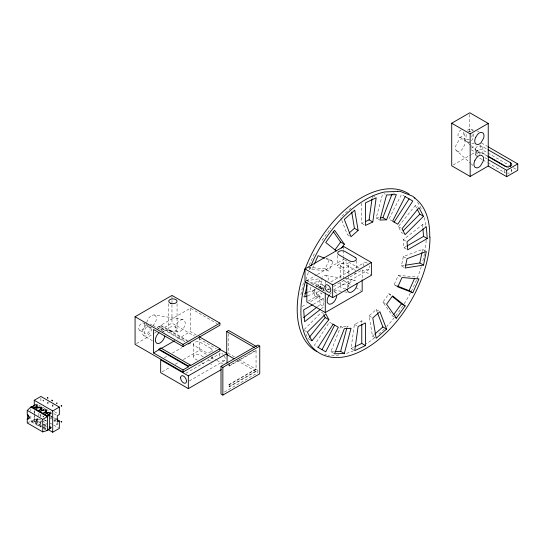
<?xml version="1.0" encoding="UTF-8"?>
<svg xmlns="http://www.w3.org/2000/svg" width="545" height="545" viewBox="0 0 545 545"><rect width="100%" height="100%" fill="white"/><g stroke="black" fill="none" stroke-linecap="round" stroke-linejoin="round"><path stroke-width="0.41" stroke-dasharray="2.73 2.04" d="M328.029 280.443C329.657 276.335 324.548 273.828 321.952 277.173M353.494 349.972L351.034 348.548L354.434 324.336L361.764 320.841L364.224 322.265M372.14 198.135L372.494 195.628M300.915 294.831L303.701 281.213M318.641 288.21L320.181 287.631L322.088 278.325M322.333 290.335L323.873 289.763L324.186 288.21M325.14 283.557L325.781 280.45M403.899 267.282L401.44 265.858L403.341 256.552L422.613 249.351L425.073 250.768M422.123 251.749L422.613 249.351M346.892 327.858L347.322 326.244L351.014 328.369M378.666 219.363L376.207 217.939L382.897 192.841M146.68 322.436C147.572 318.989 150.113 315.16 153.963 314.867L182.807 319.493C188.577 322.109 183.025 331.83 177.84 331.953L158.057 328.778M347.281 287.746C347.642 283.843 353.984 276.928 356.873 282.208M333.942 353.494L330.87 351.716L340.652 326.503L347.322 326.244M309.281 265.02L314.431 253.554M308.865 267.663L311.938 269.441L314.002 264.856M308.252 267.309L325.202 268.821L329.418 259.427L326.264 258.187M311.938 269.441L328.887 270.954L333.111 261.552L329.418 259.427M397.796 286.888L394.11 284.756L398.327 275.354L415.276 276.874L418.349 278.645M52.749 406.154C52.197 403.906 51.659 407.851 53.955 405.48M319.724 279.892C316.795 283.577 318.43 289.715 324.05 288.543M322.047 240.365L330.87 228.137M393.885 316.754L392.659 316.046L382.876 302.121L388.905 293.769L390.745 294.831M403.28 233.573L401.44 232.511L398.327 226.604L415.276 205.52L417.736 206.943M152.764 325.706C155.57 323.417 158.786 316.509 153.963 314.867M304.294 329.425L321.496 312.265M43.464 400.888C42.646 398.027 42.571 403 44.731 400.153M48.818 401.917C45.814 402.639 48.573 404.996 49.977 402.455M48.076 403.545L47.558 402.646M43.464 416.857C42.708 414.03 42.53 418.955 44.731 416.128M58.043 423.213C55.447 423.247 57.232 426.347 58.567 424.119M57.3 424.848L56.775 423.942M351.034 208.02L340.632 217.244L341.545 219.615M349.781 236.033L347.322 234.616L348.507 233.567M374.953 337.58L372.494 336.163L369.094 315.868L376.207 309.567L378.666 310.984M372.494 336.163L374.326 334.535M317.524 306.637L320.181 304.56L319.54 296.466L310.119 301.91M406.447 249.133L403.988 247.716L403.341 239.616L422.613 224.567L425.686 226.345M321.216 308.77L323.873 306.692L323.233 298.599L319.54 296.466M156.967 327.511L159.038 326.319L184.966 341.272M188.25 341.674L160.898 325.883L160.898 325.242L190.409 308.204L217.046 323.58M159.038 326.319L159.038 326.959L160.898 325.883M471.18 148.186L475.329 145.787M136.523 343.575L153.881 333.554M154.603 333.138L156.054 332.3M160.394 329.793L171.968 323.11L194.49 336.115M453.174 164.971L470.662 154.875M471.391 154.453L480.86 148.983L509.793 165.687M52.163 405.31L53.43 404.574M27.25 422.954L34.165 419.602L40.991 423.54L38.225 425.141L38.225 425.781L35.459 424.18L35.459 423.54L39.056 421.469L39.976 422L41.638 421.04M36.29 420.508L37.946 419.548L37.946 418.907L37.026 418.376L31.767 421.414L31.767 422.055L33.613 423.118L37.21 421.04L37.21 420.399L36.29 419.868L36.29 420.508L37.21 421.04M31.767 422.055L37.026 419.016L37.946 419.548M36.29 419.868L37.946 418.907M34.26 414.2L34.26 421.571L39.574 418.506M177.452 339.113L190.409 331.632L196.888 335.373M37.21 420.399L33.613 422.477L33.613 423.118M35.459 424.18L39.056 422.103L39.976 422.641L41.638 421.68M50.719 416.796L51.979 416.06M50.603 418.063L52.504 416.966M38.225 425.781L41.822 423.703M41.454 425.407L40.071 426.204L40.071 426.844L41.454 427.641M40.071 426.844L41.509 426.013M44.588 424.664L46.25 423.703L46.25 424.344L44.588 425.298L43.668 424.766L43.668 424.126L44.588 424.664L44.588 425.298M54.064 420.188L56.591 418.724M42.837 427.805L46.434 425.727L45.508 425.195L45.508 425.829L46.434 426.367L43.552 428.029M53.955 421.455L55.849 420.358M164.317 357.772L167.24 356.083M172.356 353.133L181.86 347.642M46.066 428.07L44.683 428.867L44.683 429.508L46.121 428.677M306.454 280.825L316.686 274.918M317.415 274.496L343.725 259.304M162.131 371.813L170.169 367.173M175.286 364.224L178.208 362.534M183.324 359.577L199.402 350.299L207.407 354.918M330.89 281.915L364.51 262.506M308.279 301.065L322.027 293.128A6.785 3.917 -60 0 1 315.616 296.487A6.785 3.917 -60 0 1 315.337 289.17M327.463 289.988L329.65 288.727M333.595 286.452L362.166 269.952L362.166 278.965M185.838 373.332L220.187 353.501M302.148 306.508L306.494 304.001M403.988 247.716L406.161 246.456M333.601 289.988L368.679 269.734A4.176 2.412 60 0 0 369.149 265.892M313.082 304.457L323.233 298.599M189.278 380.982L224.356 360.729M228.941 363.672L228.941 365.804L255.687 350.36L256.055 350.578L256.055 369.319L229.309 384.763L228.941 384.545L228.941 386.678L229.309 386.889L257.901 370.382L257.901 372.726L223.906 392.352M228.941 365.804L229.309 366.015L256.055 350.578M228.941 384.545L255.687 369.108L255.687 371.234L228.941 386.678M361.764 203.251L361.764 223.334L364.694 221.938M351.034 348.548L354.1 347.09M323.233 287.317L320.753 288.012M307.85 292.243L315.555 289.361M307.687 295.812L319.247 291.486M306.208 280.818L320.419 278.584M401.44 265.858L404.785 265.333M309.894 282.944L323.267 280.845M182.807 319.493C177.622 319.615 172.063 329.344 177.84 331.953M146.68 325.304L147.968 327.041L150.188 327.191M376.207 217.939L379.538 217.809M330.87 351.716L334.119 351.593M461.302 129.812A4.047 2.337 -60 0 0 459.789 130.936L458.195 133.77A4.462 2.575 -60 0 0 458.209 136.468C460.096 139.111 463.25 135.412 463.659 133.293A4.462 2.575 -60 0 0 463.856 131.372M325.719 275.552L341.374 278.066M344.672 278.59L354.563 280.178M327.347 289.068L329.814 289.47M333.935 290.131L341.354 291.316M344.651 291.847L347.124 292.243M148.996 327.327L152.293 327.858M470.941 129.465L474.15 130.33M477.366 131.188L478.966 131.618M467.998 131.107L470.26 131.713M459.142 137.367L467.903 139.718M467.222 141.966L474.232 143.839M394.11 284.756L396.474 285.682M326.005 258.773L333.111 261.552M481.582 143.015L487.373 146.353M482.087 159.487L476.984 156.544L476.984 150.154A4.176 2.412 0 0 1 476.984 146.748A4.176 2.412 0 0 1 482.89 146.748L487.257 149.269M513.41 167.778L516.306 169.447M476.323 156.047A4.176 2.412 0 0 1 477.4 152.934A4.176 2.412 0 0 1 482.89 153.138L487.257 155.659M507.647 167.431L509.827 168.691M476.984 150.154L487.182 156.04M471.214 149.807L479.723 154.719M484.689 157.587L486.821 158.813M482.809 159.91L487.182 162.43M487.904 162.853L504.65 172.52A4.176 2.412 0 0 0 505.515 172.901M405.173 196.629L401.481 194.504L388.905 219.076L391.978 220.848M393.272 192.821L394.505 193.529M384.13 193.55L385.356 194.265M373.72 196.343L374.953 197.052M398.327 226.604L401.399 228.375M403.341 239.616L405.8 241.04M361.764 223.334L365.45 225.466M403.341 256.552L406.42 258.323M398.327 275.354L402.019 277.487M344.433 259.713L360.749 269.135M361.928 269.816L371.39 275.279M349.256 273.576L338.929 267.609A4.176 2.412 0 0 1 338.929 264.202A4.176 2.412 0 0 1 344.828 264.202L355.156 270.17A4.176 2.412 0 0 1 355.824 270.667M325.202 268.821L328.887 270.954M382.876 302.121L385.335 303.545M343.725 280.6L351.525 285.11M355.783 287.569L360.749 290.43M322.402 284.742L323.832 285.566M324.548 285.982L328.853 288.469M333.874 291.364L335.311 292.195M315.562 283.802L321.094 286.997M320.181 287.631L323.873 289.763M369.094 315.868L372.167 317.646M306.835 280.6L325.276 291.255M310.916 287.188A4.176 2.412 -60 0 0 311.386 291.03L316.918 294.225A4.176 2.412 -60 0 0 320.48 292.713M315.616 296.487L324.221 301.453M320.181 304.56L323.873 306.692M354.434 324.336L358.119 326.469M303.374 296.255L304.601 296.964M340.652 326.503L343.112 327.92M332.021 323.607L329.418 322.102L314.431 345.285L317.503 347.056M304.314 330.372L306.774 331.789M310.098 339.726L308.252 338.663L305.977 334.337M234.439 356.839L228.573 353.453L228.573 333.738M238.839 359.38L257.901 370.382M236.864 360.368L256.055 371.452M198.85 338.636L216.29 348.705M160.898 325.242L187.534 340.618M188.972 342.09L190.409 342.921M159.038 326.959L184.966 341.906M211.051 357.023L216.147 359.966M216.876 360.388L222.701 363.747M163.555 331.51L150.638 324.057A6.785 3.917 -60 0 1 151.401 324.759M203.258 356.784L200.506 355.197A4.176 2.412 0 0 0 194.606 355.197A4.176 2.412 0 0 0 194.606 358.603L197.358 360.191M208.081 359.571L210.833 361.158M145.188 323.921L143.805 323.117A4.176 2.412 -60 0 0 138.941 327.17A4.176 2.412 -60 0 0 141.972 329.977A4.176 2.412 -60 0 0 144.275 323.553M145.876 324.316L149.337 326.312A4.176 2.412 -60 0 1 148.015 332.777A4.176 2.412 -60 0 1 144.398 330.692A4.176 2.412 -60 0 1 149.337 326.312M201.493 362.582L204.934 364.564M139.629 330.345L145.161 333.54M146.006 325.297A6.785 3.917 -60 0 0 143.86 335.802L152.464 340.768M54.377 411.679L57.927 413.723M38.872 405.064L40.289 405.889M43.13 407.524L45.255 408.75M45.964 409.166L50.222 411.618M53.771 413.669L56.605 415.304M50.12 415.61L52.96 417.245M53.669 417.654L55.794 418.887M50.222 418.008L53.056 419.65M53.771 420.059L57.314 422.103M44.445 419.786L46.577 421.012M50.12 423.063L52.96 424.705M53.669 425.114L58.635 427.982M44.261 419.895L46.393 421.121M38.872 418.907L41.706 420.549M42.415 420.958L46.672 423.417M42.837 424.609L45.603 426.204M34.26 421.571L42.769 426.49M43.484 426.899L46.318 428.534M41.454 427.001L30.847 420.883L30.847 414.364M43.45 428.159L45.909 429.576M470.478 145.154L464.115 139.513L462.146 138.839A6.574 3.795 -60 0 0 458.481 140.957L455.886 145.563A7.249 4.183 -60 0 0 455.886 149.95L470.498 163.289M456.512 150.883L458.481 151.551A6.574 3.795 -60 0 0 462.146 149.432L464.742 144.834A7.249 4.183 -60 0 0 464.742 140.447L464.115 139.513M388.905 293.769L390.888 295.356M471.112 145.713L481.93 155.305M471.139 163.854L473.68 166.109M415.276 205.52L416.796 208.401M322.477 312.408L323.641 314.622M341.844 220.405L347.322 234.616M376.207 309.567L377.12 311.938M422.613 224.567L422.886 227.953M511.782 169.222L511.782 170.817M504.65 170.122L504.65 172.52M482.89 146.748L482.89 153.138M480.86 144.99L480.86 148.983M475.765 148.451L475.765 154.841M469.79 114.464L469.79 132.142M361.764 320.841L361.764 322.517M356.382 260.687L356.382 269.475M348.82 265.163L348.82 275.811M348.82 276.628L348.82 286.459M343.725 246.524L343.725 249.719M343.725 250.516L343.725 256.109M343.725 256.906L343.725 278.965M340.475 265.163L340.475 279.088M340.475 282.365L340.475 286.459M337.702 255.523L337.702 265.906M229.309 363.89L229.309 366.015M229.309 384.763L229.309 386.889M212.059 350.081L212.059 351.682M212.059 356.471L212.059 362.064M199.402 337.519L199.402 350.299M193.38 344.12L193.38 356.9M190.409 308.204L190.409 331.632M177.064 303.797L177.064 328.969M171.968 296.262L171.968 299.621M171.968 300.459L171.968 303.817M171.968 304.655L171.968 323.11M168.712 303.797L168.712 328.969M40.902 398.095L40.902 402.237M40.902 414.425L40.902 416.911M40.902 422.532L40.902 423.172M40.712 414.568L40.712 416.21M39.976 422L39.976 422.641M39.056 421.469L39.056 422.103M38.872 413.178L38.872 417.272M37.026 418.376L37.026 419.016M34.26 410.923L34.26 413.382M34.165 410.644L34.165 415.528M34.165 416.346L34.165 419.602M30.847 408.668L30.847 411.107M417.504 202.304A91.294 52.708 -60 0 1 421.885 210.234M424.337 217.632A91.294 52.708 -60 0 1 425.904 226.577M426.156 240.27A91.294 52.708 -60 0 1 424.63 252.751M424.473 253.602A91.294 52.708 -60 0 1 422.389 262.697M421.244 266.73A91.294 52.708 -60 0 1 403.266 305.234M402.803 305.943A91.294 52.708 -60 0 1 394.88 316.958M394.362 317.612A91.294 52.708 -60 0 1 386.657 326.503M384.314 328.921A91.294 52.708 -60 0 1 377.733 335.1M374.551 337.771A91.294 52.708 -60 0 1 366.165 343.922M353.535 350.776A91.294 52.708 -60 0 1 344.059 353.998M338.997 354.993A91.294 52.708 -60 0 1 328.022 355.122M326.407 354.877A91.294 52.708 -60 0 1 324.766 354.543M305.977 279.578A91.294 52.708 -60 0 1 309.001 270.654M309.308 269.85A91.294 52.708 -60 0 1 310.248 267.438M224.356 355.905A4.176 2.412 60 0 1 224.615 360.538A4.176 2.412 60 0 1 220.793 359.209M219.424 356.348A4.176 2.412 60 0 1 223.034 354.264M211.501 364.067A4.176 2.412 0 0 1 210.833 364.564M162.56 331.203A6.785 3.917 -60 0 1 164.317 332.218M151.885 328.69A6.785 3.917 -60 0 1 143.86 335.802M368.679 269.734A4.176 2.412 60 0 1 365.123 268.222M364.04 266.348A4.176 2.412 60 0 1 364.251 262.697A4.176 2.412 60 0 1 367.357 263.269M355.824 273.072A4.176 2.412 0 0 1 354.298 273.958M318.246 287.76A4.176 2.412 -60 0 1 321.857 289.851M316.918 294.225A4.176 2.412 -60 0 1 316.454 290.383M312.707 284.565A4.176 2.412 -60 0 1 316.325 286.656M314.949 289.518A4.176 2.412 -60 0 1 311.386 291.03M334.317 291.888A6.785 3.917 -60 0 1 336.551 293.959M329.521 294.654A6.785 3.917 -60 0 1 331.919 292.529M316.611 287.201A6.785 3.917 -60 0 1 323.641 286.507M323.805 287.842A6.785 3.917 -60 0 1 323.158 290.982M345.728 288.789A4.176 2.412 0 0 1 340.489 286.67A4.176 2.412 0 0 1 345.012 284.061A4.176 2.412 0 0 1 348.677 287.086M469.49 131.618A4.176 2.95 -75 0 1 470.948 132.081M472.106 134.499A4.176 2.95 -75 0 1 471.486 137.626M469.463 139.636A4.176 2.95 -75 0 1 466.431 138.341A4.176 2.95 -75 0 1 466.67 133.804M467.297 130.282A6.52 4.612 -75 0 1 472.883 131.025M473.809 133.838A6.52 4.612 -75 0 1 470.866 141.148M469.661 141.843A6.52 4.612 -75 0 1 464.933 139.799A6.52 4.612 -75 0 1 465.328 132.708M511.224 169.611A4.176 2.412 0 0 1 507.606 173.228M210.833 348.378L200.506 342.417A4.176 2.412 0 0 0 194.606 342.417A4.176 2.412 0 0 0 194.606 345.823L204.934 351.791A4.176 2.412 0 0 0 210.833 351.791A4.176 2.412 0 0 0 210.833 348.378M169.938 330.672A4.176 2.412 0 0 0 176.921 329.596A4.176 2.412 0 0 0 171.811 326.646A4.176 2.412 0 0 0 169.938 330.672M341.695 266.866A4.176 2.412 0 0 0 348.677 265.783A4.176 2.412 0 0 0 343.568 262.833A4.176 2.412 0 0 0 341.695 266.866"/><path stroke-width="0.82" d="M357.043 283.543C358.038 288.523 348.541 297.148 347.117 289.279M56.482 402.987L57.171 403.177L56.762 403.559M365.429 221.59L369.094 219.846L372.024 198.973M372.787 221.972L376.179 197.76L365.45 202.869L365.45 225.466L372.787 221.972L369.094 219.846M307.06 284.94L304.601 296.964L306.91 296.099M405.616 265.204L419.827 262.969L421.959 252.553M423.519 265.102L426.306 251.477L407.033 258.677L405.126 267.99L423.519 265.102L419.827 262.969M334.937 351.559L340.632 351.341L346.675 328.669M344.317 353.467L351.014 328.369L344.345 328.628L334.555 353.848L344.317 353.467L340.632 351.341M380.376 217.775L382.876 217.68L392.046 194.04M386.562 219.812L396.344 194.592L386.589 194.974L379.892 220.071L386.562 219.812L382.876 217.68M397.584 191.404L397.734 191.029M314.342 264.093L318.116 255.687L324.432 258.16M412.79 292.754L397.796 286.888L402.019 277.487L418.962 278.999L412.79 292.754L409.097 290.628L414.588 278.4M47.272 397.564C47.885 396.855 48.362 398.974 47.449 398.143M322.047 349.679L334.623 325.106M405.173 196.629L392.591 221.202L397.796 224.206L412.79 201.03L404.942 196.5M394.11 222.081L409.097 198.898M318.116 347.41L333.111 324.234M429.712 237.123A84.025 48.512 -60 0 0 414.684 198.094L414.909 197.753M335.086 249.767L340.652 242.055L333.315 231.618M341.558 248.043L344.345 244.187L334.555 230.269L325.733 242.491L336.326 250.959M393.64 314.683L401.481 303.817L405.173 305.949L396.344 318.171L395.118 317.463M309.308 337.341L325.202 317.578L324.03 315.364M311.938 340.788L328.887 319.711L325.781 313.804L307.387 332.143L311.938 340.788L310.711 340.08M403.218 230.733L419.827 214.165L417.17 209.123M423.519 216.297L405.126 234.636L402.019 228.737L418.962 207.652L423.519 216.297L419.827 214.165M49.288 414.493L49.663 414.704L49.663 428.547L47.449 430.461L42.742 431.899L27.25 422.954L27.25 418.696A2.48 1.431 60 0 0 29.001 417.688A2.48 1.431 60 0 0 27.25 414.65L27.25 410.392L30.847 407.033L34.165 405.759M349.1 233.042L354.434 228.314L351.716 212.08M358.119 230.44L351.014 236.741L344.317 219.376L354.72 210.152L358.119 230.44L354.434 228.314M374.94 333.99L382.897 326.939L377.419 312.728M386.589 329.064L376.179 338.288L372.787 318.001L379.892 311.699L386.589 329.064L382.897 326.939M49.663 414.704L47.449 416.618L42.742 419.337L27.25 410.392M303.572 317.537L316.863 307.155M320.549 309.288L304.601 321.741L303.66 309.894L312.36 304.873M27.25 414.65L27.407 414.527A2.48 1.431 60 0 1 29.164 417.565A2.48 1.431 60 0 1 27.407 418.574L27.25 418.696M488.238 166.027L470.165 176.457L451.716 165.809L451.716 123.218L469.79 112.781L488.238 123.429L488.238 166.027L506.68 176.675L517.75 170.285L517.75 163.895L488.095 146.775M199.048 336.619L219.921 348.671L219.921 350.803L183.031 372.099L135.078 344.413L135.078 316.72L171.968 295.424L219.921 323.11L219.921 325.242L190.409 342.28L190.409 342.921L188.563 343.984L188.563 343.343L183.031 346.538L153.52 329.5L153.52 352.928L183.031 369.966L188.563 366.771L188.563 366.138L159.051 349.1L159.051 349.733L188.563 366.771M451.716 123.218L470.165 133.866L488.238 123.429M34.26 406.011L34.26 400.275L40.902 396.44L59.344 407.088L59.344 414.547L57.314 415.712L57.314 422.103L59.344 420.931L59.344 428.39L52.702 432.219L48.451 429.767M31.767 407.571L31.767 406.931L36.372 404.274M36.29 406.025L36.29 405.385L37.394 404.744M33.613 407.994L37.21 405.916L37.21 406.556L33.613 408.634L33.613 407.994L31.767 406.931M35.459 409.697L35.459 409.057L39.056 406.986L39.976 407.517L41.086 406.877M42.006 408.048L40.902 408.689L40.902 408.048L42.006 407.408M38.225 410.657L41.822 408.58L41.822 409.22L38.225 411.298L38.225 410.657L35.459 409.057M40.071 412.361L40.071 411.72L43.668 409.642L44.588 410.181L45.698 409.54M46.618 410.712L45.508 411.352L45.508 410.712L46.618 410.072M42.837 413.321L46.434 411.243L46.434 411.884L42.837 413.962L42.837 413.321L40.071 411.72M44.683 415.024L44.683 414.384L48.28 412.306L49.2 412.838L50.304 412.204M159.051 349.1L160.898 348.03L190.409 365.068L190.409 365.709L219.921 348.671M34.26 400.275L52.702 410.923L59.344 407.088M153.52 352.928L159.051 349.733M174.577 340.775L160.898 348.671L160.898 348.03M44.683 414.384L46.523 415.447L51.128 412.797M51.162 413.41L46.523 416.087L46.523 415.447M304.989 268.889L343.725 246.524L371.39 262.499L371.39 275.279L332.654 297.638L304.989 281.67L304.989 268.889L332.654 284.865L371.39 262.499M135.078 316.72L183.031 344.413L219.921 323.11M49.2 427.321L50.304 426.687M51.162 427.26L49.288 428.336L49.663 428.547M46.523 430.57L51.128 427.914M233.969 358.699L226.727 354.516L226.727 331.517L228.573 330.447L256.436 346.531M488.238 159.637L506.68 170.285L517.75 163.895M188.563 366.138L190.409 365.068M406.883 246.04L423.554 236.414L427.246 238.547L407.674 249.842L407.033 241.748L426.306 226.7L427.246 238.547M221.222 369.646L188.332 388.633L160.666 372.657L160.666 359.884L188.332 375.852L227.067 353.494L219.785 349.291M430.012 236.946L429.957 240.018A91.294 52.708 -60 0 1 351.975 354.904A91.294 52.708 -60 0 1 305.5 281.2M221.011 366.335L257.901 345.04L259.747 346.102L259.747 373.788L222.857 395.091L221.011 394.021L221.011 366.335L222.857 367.398L259.747 346.102M306.835 282.242L306.835 301.903L325.276 312.551L362.166 291.255L362.166 279.783M354.863 346.729L361.764 343.439L365.45 345.571L365.45 322.974L358.119 326.469L354.72 350.68L365.45 345.571M304.764 293.394L307.08 292.529M56.953 419.643L56.953 418.819M397.264 285.989L409.097 290.628M487.986 149.691L510.556 162.723L510.556 166.715M487.986 156.081L506.918 167.008M487.904 156.463L504.65 166.13A4.176 2.412 0 0 0 510.556 166.13A4.176 2.412 0 0 0 510.556 162.723M340.652 242.055L344.345 244.187M325.202 317.578L328.887 319.711M332.675 323.982L338.316 327.238L325.733 351.811L317.892 347.281M226.727 331.517L254.236 347.397M36.29 405.385L37.21 405.916M40.902 408.048L41.822 408.58M45.508 410.712L46.434 411.243M40.998 409.493L43.13 410.719M45.255 411.945L47.381 413.178M36.379 407.033L38.225 408.103M40.991 409.697L42.837 410.767M45.603 412.361L47.449 413.423M57.218 419.705L59.344 420.931M30.847 407.033L47.449 416.618L47.449 430.461M405.173 305.949L392.591 295.901L386.562 304.253L396.344 318.171M392.216 296.412L401.481 303.817M414.684 198.094L412.919 196.295L399.982 191.302L384.688 191.956A91.294 52.708 -60 0 0 310.902 265.844M61.278 406.127C62.423 406.992 61.306 404.492 61.108 405.773M422.947 228.798L423.554 236.414M506.68 170.285L506.68 176.675M470.165 133.866L470.165 176.457M361.764 324.193L361.764 343.439M332.654 284.865L332.654 297.638M325.276 292.89L325.276 312.551M227.067 354.291L227.067 363.072M222.857 367.398L222.857 395.091M188.332 375.852L188.332 388.633M183.031 344.413L183.031 346.538M183.031 369.966L183.031 372.099M52.702 410.923L52.702 432.219M48.28 412.306L48.28 412.947M43.668 409.642L43.668 410.283M42.742 419.337L42.742 431.899M39.976 407.517L39.976 408.157M39.056 406.986L39.056 407.619M27.407 414.527L27.407 418.574M316.352 351.293A91.294 52.708 -60 0 1 316.931 244.337A91.294 52.708 -60 0 1 409.234 194.163M164.794 336.142A6.785 3.917 -60 0 1 156.769 343.255A6.785 3.917 -60 0 1 158.922 332.75M336.715 295.301A6.785 3.917 -60 0 1 329.705 304.26A6.785 3.917 -60 0 1 329.166 295.118M51.884 400.228C52.17 402.04 53.151 399.826 51.884 400.228M61.108 421.523C61.394 423.342 62.368 421.121 61.108 421.523M475.717 137.231L475.111 138.825A6.969 4.026 -60 0 0 475.111 143.042L475.717 143.941L477.611 144.582A6.315 3.645 -60 0 0 481.14 142.545L483.633 138.123A6.969 4.026 -60 0 0 483.633 133.906L483.034 133.007L481.14 132.36A6.315 3.645 -60 0 0 477.611 134.397L475.717 137.231M474.954 160.257L474.327 161.919A7.249 4.183 -60 0 0 474.327 166.307L474.954 167.24L476.923 167.908A6.574 3.795 -60 0 0 480.595 165.789L483.19 161.191A7.249 4.183 -60 0 0 483.19 156.803L481.678 155.318L480.595 155.196A6.574 3.795 -60 0 0 476.923 157.314L474.954 160.257M355.156 257.39L344.828 251.422A4.176 2.412 0 0 0 338.929 251.422A4.176 2.412 0 0 0 338.929 254.835L349.256 260.796A4.176 2.412 0 0 0 355.156 260.796A4.176 2.412 0 0 0 355.156 257.39M180.586 377.774A4.176 2.412 60 0 0 185.014 383.278A4.176 2.412 60 0 0 185.014 377.378A4.176 2.412 60 0 0 180.586 377.774M170.803 303.367A4.176 2.412 0 0 0 177.064 301.283A4.176 2.412 0 0 0 170.803 299.198A4.176 2.412 0 0 0 170.803 303.367M324.909 286.779A4.176 2.412 60 0 0 329.337 292.284A4.176 2.412 60 0 0 329.337 286.384A4.176 2.412 60 0 0 324.909 286.779"/></g></svg>
